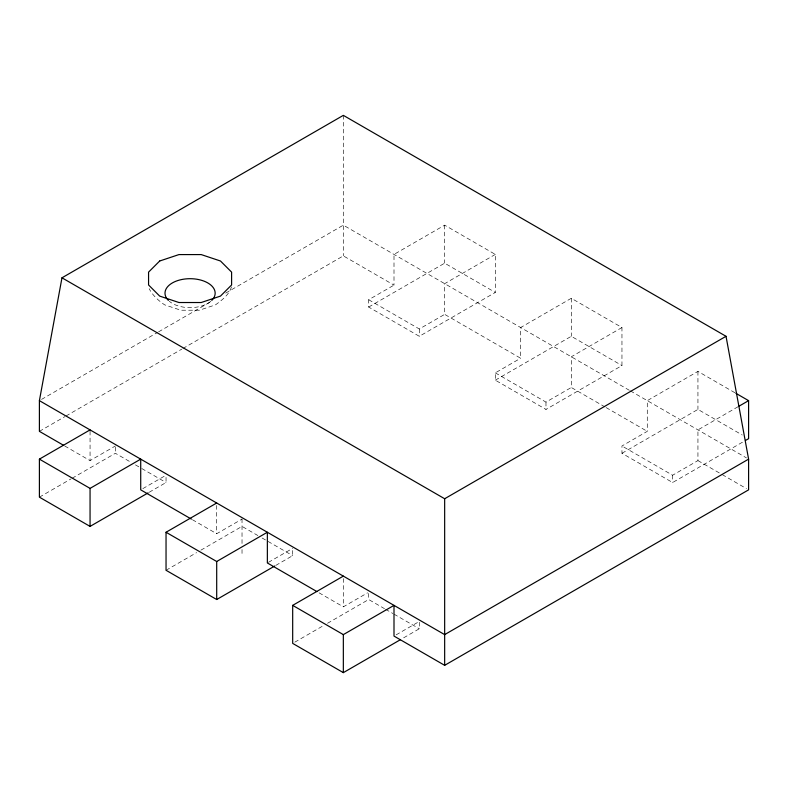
<?xml version="1.0" encoding="UTF-8"?>
<svg xmlns="http://www.w3.org/2000/svg" width="788" height="788" viewBox="0 0 788 788"><rect width="100%" height="100%" fill="white"/><g stroke="black" fill="none" stroke-linecap="round" stroke-linejoin="round"><path stroke-width="0.59" stroke-dasharray="3.94 2.96" d="M231.455 286.862C229.288 294.692 221.733 300.297 215.528 304.838L199.394 310.216L180.777 310.216L164.643 304.838C158.615 300.809 152.478 295.283 149.159 288.664M41.528 399.418L157.531 332.447M158.595 331.827L211.805 301.114M225.634 293.126L343.341 225.161L629.346 390.287M39.4 431.351L64.902 416.625M65.965 416.015L181.811 349.133M182.865 348.523L343.341 255.873L394 285.118L394 254.416L444.659 225.161L495.317 254.416L495.317 292.437L419.324 336.299L368.676 307.054L368.676 299.745L394 285.118M64.724 445.978L90.059 460.606L115.383 445.978M39.4 497.159L71.058 478.877M72.112 478.267L115.383 453.287L131.212 462.428M368.676 307.054L444.659 263.182L495.317 292.437M495.317 254.416L444.659 283.66L444.659 314.373L520.641 358.235L520.641 327.532L571.3 298.278L621.959 327.532L621.959 365.553L545.976 409.415L495.317 380.171L495.317 372.862L520.641 358.235M142.825 488.629L164.988 475.834M368.676 299.745L419.324 328.99L444.659 314.373M149.159 492.283L166.041 482.532L166.041 475.223M192.43 519.706L216.7 533.722L242.024 519.095M166.041 570.276L196.645 552.605M200.871 550.172L242.024 526.404L257.863 535.545M495.317 380.171L571.3 336.299L621.959 365.553M621.959 327.532L571.3 356.777L571.3 387.489L605.076 406.982M268.413 562.356L292.683 548.34M495.317 372.862L545.976 402.107L571.3 387.489M275.8 565.4L292.683 555.648L292.683 549.561M734.879 392.729L697.941 371.394L647.283 400.649L647.283 431.351L621.959 445.978L621.959 453.287L672.617 482.532L743.32 441.713M319.071 592.822L343.341 606.839L367.612 592.822M294.801 642.171L323.287 625.721M327.512 623.288L368.676 599.52L384.505 608.661M621.959 453.287L697.941 409.415L742.266 435.015M738.051 406.736L697.941 429.893L697.941 460.606L672.617 475.223L621.959 445.978M396.108 634.862L419.324 621.456L419.324 628.765L401.387 639.127M630.4 390.897L746.492 457.917M606.13 407.593L647.283 431.351M697.941 460.606L721.158 474.002M722.212 474.612L746.492 488.629M135.438 464.871L140.717 467.914M141.771 468.525L166.041 482.532M262.079 537.987L292.683 555.648M385.559 609.272L392.946 613.537M394 614.148L419.324 628.765M697.941 371.394L697.941 409.415M672.617 475.223L672.617 482.532M571.3 298.278L571.3 336.299M545.976 402.107L545.976 409.415M444.659 225.161L444.659 263.182M419.324 328.99L419.324 336.299M368.676 593.433L368.676 599.52M343.341 115.363L343.341 255.873M343.341 578.579L343.341 606.839M242.024 518.859L242.024 544.616M242.024 549.522L242.024 555.648M216.7 505.463L216.7 533.722M115.383 447.2L115.383 453.287M90.059 431.125L90.059 460.606M210.908 301.233A25.078 14.479 0 0 1 169.253 301.233"/><path stroke-width="1.18" d="M63.67 445.368L39.4 431.351L39.4 400.649L61.976 277.809L343.341 115.363L726.024 336.299L748.6 459.138L748.6 489.85L444.659 665.328L394 636.083L394 605.371L343.341 634.616L292.683 605.371L292.683 643.392L343.341 672.637L400.334 639.738M148.105 492.894L90.059 526.404L39.4 497.159L39.4 459.138L90.059 429.893M39.4 459.138L90.059 488.383L140.717 459.138L140.717 489.85L191.376 519.095M274.746 566.011L216.7 599.52L166.041 570.276L166.041 532.255L216.7 503.01M166.041 532.255L216.7 561.499L267.359 532.255L267.359 562.967L316.963 591.601M61.976 277.809L444.659 498.745L726.024 336.299M292.683 605.371L343.341 576.126M739.105 406.125L748.6 400.649L748.6 438.67L745.438 440.492M748.6 459.138L444.659 634.616L39.4 400.649M735.933 393.33L748.6 400.649M444.659 498.745L444.659 665.328M343.341 634.616L343.341 672.637M216.7 561.499L216.7 599.52M90.059 488.383L90.059 526.404M168.366 300.415A25.078 14.479 0 0 1 190.085 278.696A25.078 14.479 0 0 1 211.795 300.415M159.688 261.005L148.568 272.126L148.568 284.97L159.688 296.101L178.965 302.523L201.206 302.523L220.482 296.101L231.603 284.97L231.603 272.126L220.482 261.005L201.206 254.583L178.965 254.583L159.688 261.005"/></g></svg>
